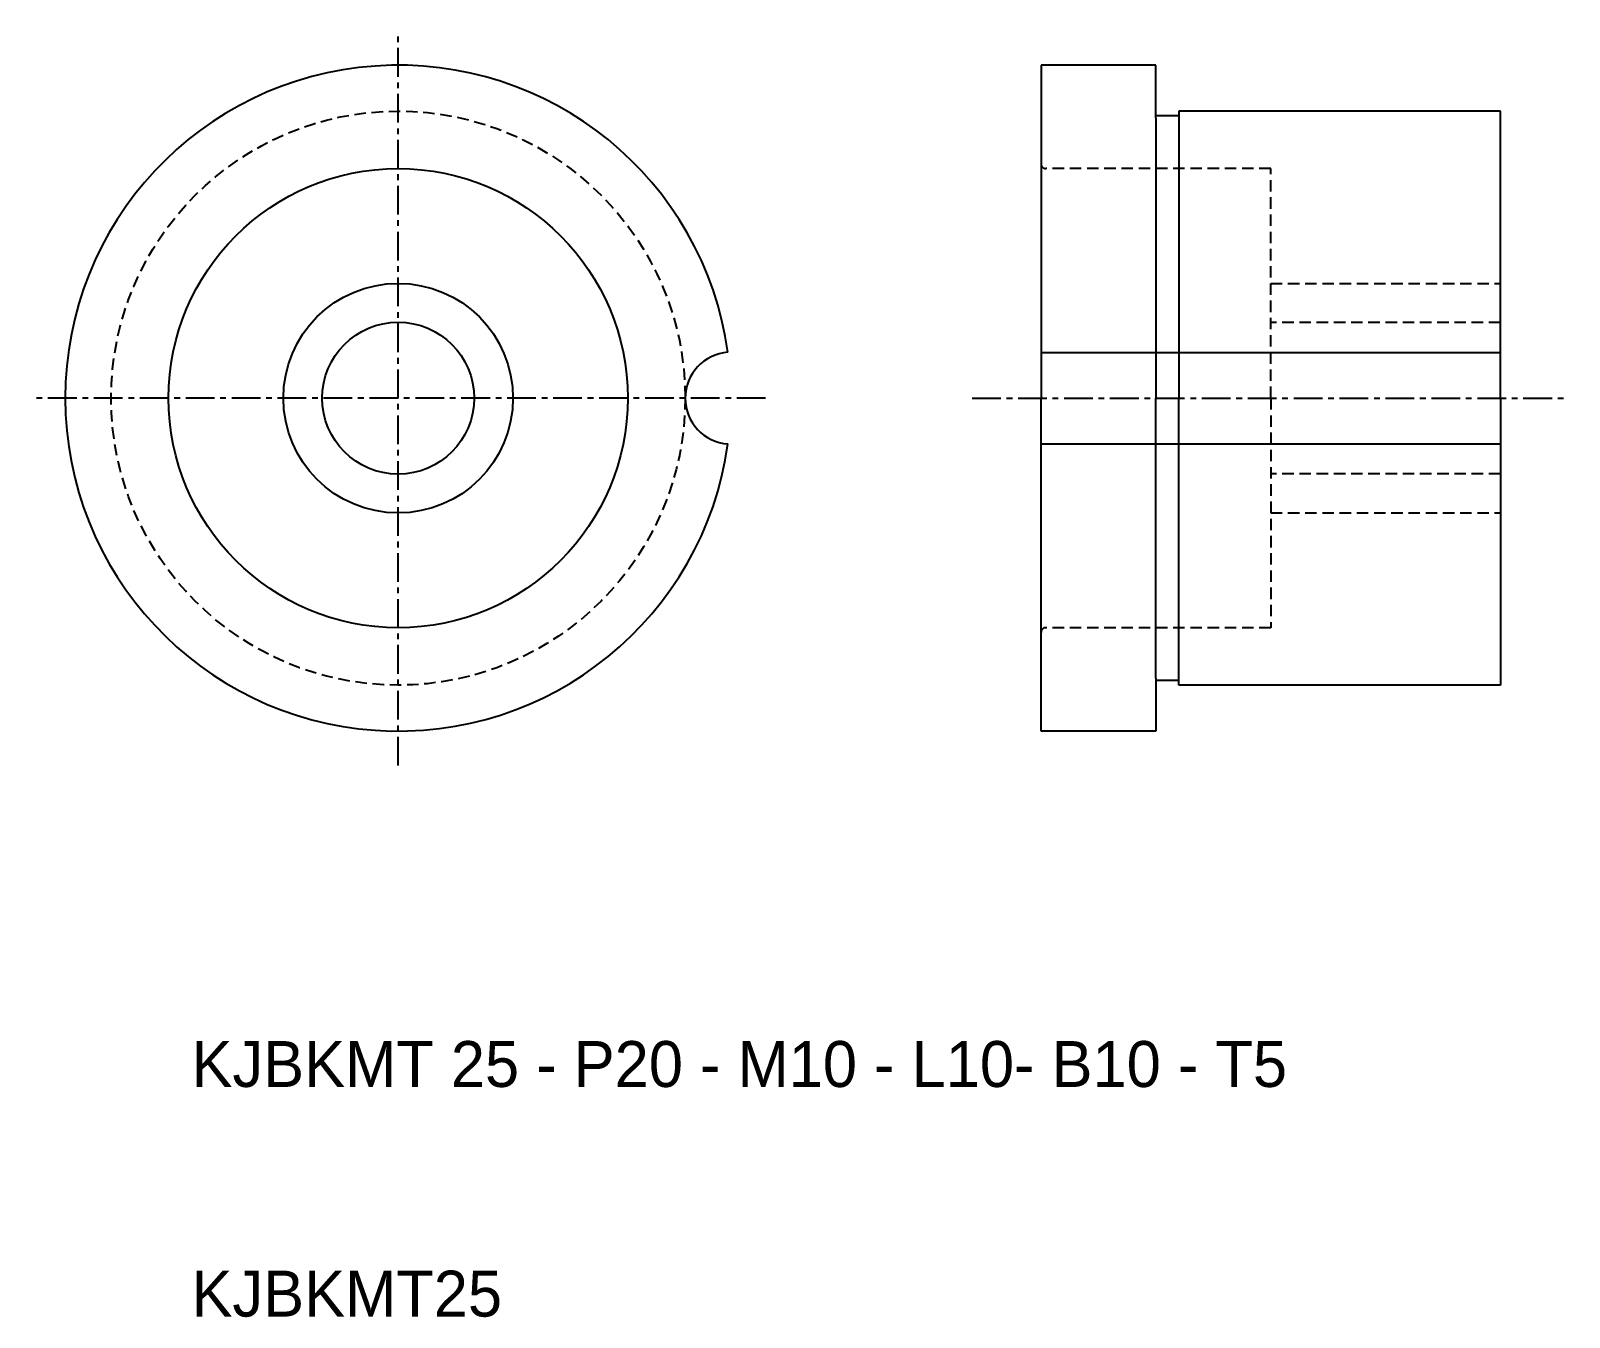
# Model space of a CAD drawing. Extents: x 3 to 70, y 10 to 66.
import ezdxf

# ---------------------------------------------------------------- set-up
doc = ezdxf.new("R2010")
doc.units = 0
doc.linetypes.add('CENTER', pattern=[2, 1.25, -0.25, 0.25, -0.25])
doc.linetypes.add('DASHED', pattern=[0.75, 0.5, -0.25])
doc.layers.get('0').update_dxf_attribs({"linetype": 'CONTINUOUS'})
doc.layers.add('CENTER', color=1, linetype='CENTER')

msp = doc.modelspace()

# ---------------------------------------------------------------- linework, layer by layer
for p, q in [((47, 64.5), (47, 50)), ((52, 64.5), (47, 64.5)), ((52, 62.2), (52, 64.5)), ((67, 62.5), (53, 62.5)), ((53, 62.5), (53, 62.2)), ((67, 50), (67, 62.5)), ((53, 62.3), (52, 62.3)), ((52, 62.2), (52, 50)), ((53, 62.2), (53, 50)), ((47, 35.5), (47, 50)), ((52, 37.8), (52, 50)), ((53, 37.8), (53, 50)), ((67, 50), (67, 37.5)), ((52, 37.8), (52, 35.5)), ((53, 37.7), (52, 37.7)), ((53, 37.5), (53, 37.8)), ((67, 37.5), (53, 37.5)), ((52, 35.5), (47, 35.5))]:
    msp.add_line(p, q)
at = {"color": 3, "linetype": 'DASHED'}
for p, q in [((57, 60), (47.2, 60)), ((57, 50), (57, 60)), ((57, 55), (67, 55)), ((67, 53.3), (57, 53.3)), ((57, 50), (57, 40)), ((67, 46.7), (57, 46.7)), ((57, 45), (67, 45)), ((57, 40), (47.2, 40))]:
    msp.add_line(p, q, dxfattribs=at)
at = {"color": 7, "linetype": 'CONTINUOUS'}
for p, q in [((47, 51.99), (67, 51.99)), ((47, 48.01), (67, 48.01))]:
    msp.add_line(p, q, dxfattribs=at)
at = {"color": 3, "linetype": 'DASHED'}
msp.add_circle((19, 50), 12.5, dxfattribs=at)
at = {"color": 7, "linetype": 'CONTINUOUS'}
for radius in [10, 3.309]:
    msp.add_circle((19, 50), radius, dxfattribs=at)
at = {"color": 3, "linetype": 'CONTINUOUS'}
msp.add_circle((19, 50), 5, dxfattribs=at)
at = {"color": 7, "linetype": 'CONTINUOUS'}
for centre, radius, start, end in [((19, 50), 14.5, 7.90914, 352.09086), ((33.5, 50), 2, 93.95457, 266.04543)]:
    msp.add_arc(centre, radius, start, end, dxfattribs=at)
at = {"color": 3, "linetype": 'DASHED'}
for centre, start, end in [((47.2, 60.2), 180, 270), ((47.2, 39.8), 90, 180)]:
    msp.add_arc(centre, 0.2, start, end, dxfattribs=at)
at = {"layer": 'CENTER', "color": 1, "linetype": 'CENTER'}
for p, q in [((19, 34), (19, 66)), ((35, 50), (3, 50)), ((44, 50), (70, 50))]:
    msp.add_line(p, q, dxfattribs=at)

# ---------------------------------------------------------------- texts
at = {"color": 7, "linetype": 'CONTINUOUS'}
for s, p in [('KJBKMT 25 - P20 - M10 - L10- B10 - T5', (10, 20)), ('KJBKMT25', (10, 10))]:
    msp.add_text(s, height=2, dxfattribs=at).set_placement(p)

doc.saveas('drawing.dxf')
